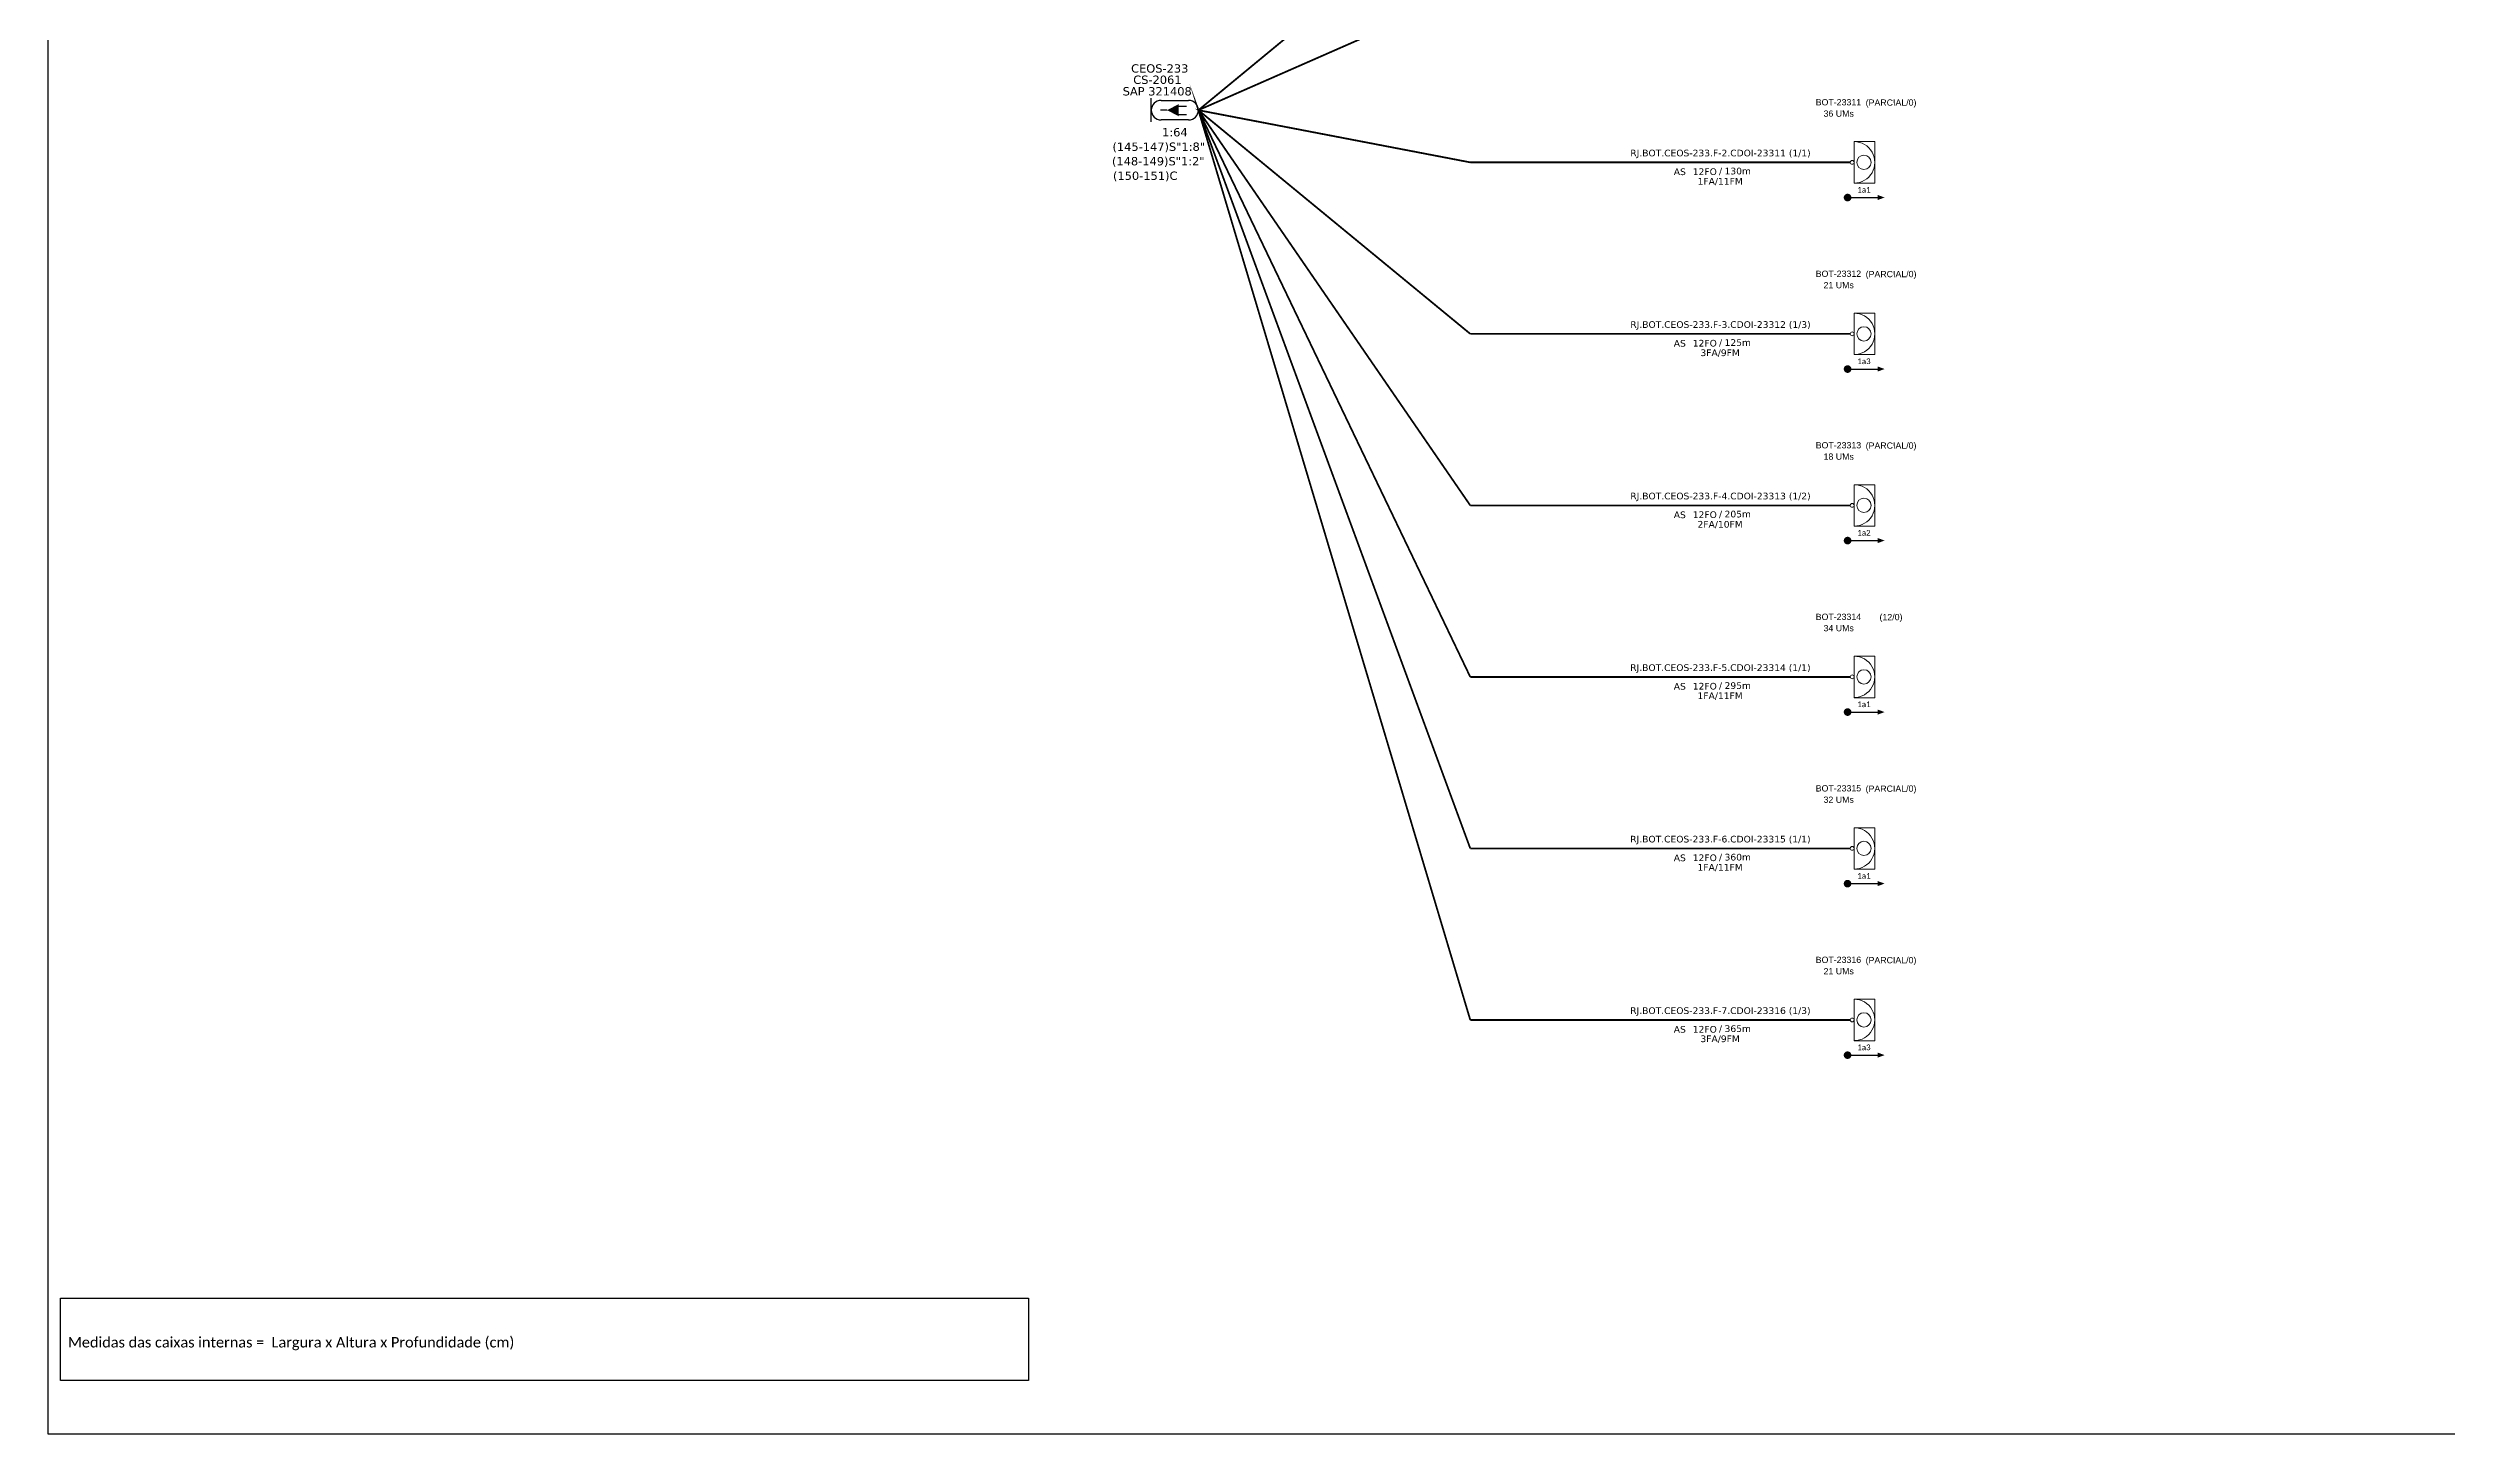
# Model space of a CAD drawing. Header units: metres. Extents: x -425 to 416, y -480 to 114.
# Drawn here: x -424.7 to -36.1, y -480 to -255.6 of the extents above; entities that cross this region are included whole.
import ezdxf
from ezdxf.enums import TextEntityAlignment as Align

# ---------------------------------------------------------------- set-up
doc = ezdxf.new("R2010")
doc.units = ezdxf.units.M
doc.layers.add("20.0-LEGENDA DOS CDO'S", color=1, linetype='Continuous', lineweight=0)
doc.layers.add('40.1-ETIQUETAS', color=1, linetype='Continuous', lineweight=20)
for name, color, linetype in [('20.4-CEOS', 1, 'Continuous'), ('CAP a instalar', 1, 'Continuous'), ('SETA', 7, 'Continuous')]:
    doc.layers.add(name, color=color, linetype=linetype)
doc.styles.add('ARIAL', font='arial.ttf')
doc.styles.add('siredit', font='verdana.ttf')
doc.styles.get("Standard").update_dxf_attribs({"font": 'arial.ttf'})
doc.styles.add('WMF-Calibri0', font='calibri.ttf')
doc.linetypes.add('FENCELINE1', pattern='A,0.25,-0.1,[133,ltypeshp.shx,S=0.1,R=0,X=-0.1,Y=0],-0.1,1', length=1.45)

# ---------------------------------------------------------------- blocks, each defined once
blk = doc.blocks.new('CEOS_RP_CT_DRT')
at = {"layer": '20.4-CEOS', "color": 0}
for p, q in [((-4.54, 1.19), (-1.19, 1.19)), ((-1.19, -1.19), (-4.54, -1.19))]:
    blk.add_line(p, q, dxfattribs=at)
for points in [[(-5.73, -1.43), (-5.73, 1.44)], [(-3.79, 0), (-4.59, 0)], [(-2.47, 0.48), (-1.45, 0.48)], [(-2.47, -0.52), (-1.45, -0.52)]]:
    blk.add_lwpolyline(points, dxfattribs=at)
blk.add_lwpolyline([(-3.79, 0, 0, 1.47, 0), (-2.41, 0, 1.47, 1.47, 0)], format="xyseb", dxfattribs=at)
for centre, start, end in [((-4.54, 0), 90, 270), ((-1.19, 0), 270, 90)]:
    blk.add_arc(centre, 1.19, start, end, dxfattribs=at)
at = {"layer": '20.4-CEOS', "color": 7, "style": 'siredit'}
for tag, p in [('Nº_DA_CEOS', (-2.86, 5.6)), ('LOCAL', (-2.86, 4.24)), ('SAP', (-2.86, 2.78)), ('RACIO_SPLITAGEM', (-2.86, -1.88)), ('FIBRAS_SPLITTER', (-2.86, -3.58)), ('FIBRAS_TOP_C', (-2.86, -5.08)), ('RESERVA_FINAIS', (-2.86, -6.39))]:
    blk.add_attdef(tag, text='', height=1.01, dxfattribs=at).set_placement(p, align=Align.TOP_CENTER)
blk = doc.blocks.new('CDOE-TEXTO PADRÃO')
at = {"layer": "20.0-LEGENDA DOS CDO'S", "color": 0, "style": 'ARIAL'}
for tag, p in [('CDO_N', (0.49, 7.39)), ('SAP', (0.51, 1.67)), ('CORDOALHA', (0.5, 4.33)), ('SPLITER_1', (0.59, -0.91)), ('(XX-XX_F)S', (0.54, -8.29)), ('SPLITER_2', (0.6, -3.55)), ('(XX-XX_L)S', (0.55, -10.83)), ('UMS', (0.55, -13.15))]:
    blk.add_attdef(tag, p, '', height=1.7, rotation=0.11799, dxfattribs=at)
blk.add_attdef('FIBRAS_UTILIZADAS', text='', height=1.7, rotation=0.11799, dxfattribs=at).set_placement((19.77, 7.43), align=Align.CENTER)
blk = doc.blocks.new('ETIQUETA_RS5F')
at = {"layer": '40.1-ETIQUETAS', "color": 0, "style": 'siredit'}
blk.add_text('/', height=1.5, dxfattribs=at).set_placement((1.55, -1.95), align=Align.MIDDLE_RIGHT)
for tag, p in [('ETIQUETA_R_SECUNDARIA', (1.18, 2.1)), ('ETIQUETA_R_PRIMARIA', (1.18, 4.1)), ('F_ATIVAS/F_MORTAS', (1.11, -4.24))]:
    blk.add_attdef(tag, text='', height=1.5, dxfattribs=at).set_placement(p, align=Align.MIDDLE_CENTER)
for tag, p in [('TIPO_CABO', (-6.62, -2.12)), ('CAP_CABO', (0.37, -2.09))]:
    blk.add_attdef(tag, text='', height=1.5, dxfattribs=at).set_placement(p, align=Align.MIDDLE_RIGHT)
blk.add_attdef('METROS', text='', height=1.5, dxfattribs=at).set_placement((2.11, -1.95), align=Align.MIDDLE_LEFT)
for tag, p in [('FUSÃO_1', (0.82, -8.39)), ('FUSÃO_2', (0.82, -10.6)), ('FUSÃO_3', (0.82, -12.93)), ('FUSÃO_4', (0.82, -15.14)), ('FUSÃO_5', (0.82, -17.16))]:
    blk.add_attdef(tag, text='', height=1.5, dxfattribs=at).set_placement(p, align=Align.CENTER)

msp = doc.modelspace()

# ---------------------------------------------------------------- linework, layer by layer
at = {"color": 7}
msp.add_lwpolyline([(-424.68, -479.97), (416.32, -479.97), (416.32, 114.03), (-424.68, 114.03)], close=True, dxfattribs=at)
at = {"const_width": 0.616}
for points in [[(-133.61, -279.77, 1), (-132.99, -279.77, 1)], [(-133.61, -307.54, 1), (-132.99, -307.54, 1)], [(-133.61, -335.31, 1), (-132.99, -335.31, 1)], [(-133.61, -363.08, 1), (-132.99, -363.08, 1)], [(-133.61, -390.86, 1), (-133, -390.86, 1)], [(-133.61, -418.63, 1), (-133, -418.63, 1)]]:
    msp.add_lwpolyline(points, format="xyb", close=True, dxfattribs=at)
at = {"color": 0}
msp.add_lwpolyline([(-422.67, -457.97), (-265.92, -457.97), (-265.92, -471.33), (-422.67, -471.33)], close=True, dxfattribs=at)
at = {"layer": '40.1-ETIQUETAS', "color": 252, "true_color": 0x939598}
for points in [[(-132.24, -270.71), (-128.89, -270.71), (-128.89, -277.43), (-132.24, -277.43)], [(-132.24, -298.48), (-128.89, -298.48), (-128.89, -305.2), (-132.24, -305.2)], [(-132.24, -326.26), (-128.89, -326.26), (-128.89, -332.98), (-132.24, -332.98)], [(-132.25, -381.8), (-128.89, -381.8), (-128.89, -388.52), (-132.25, -388.52)], [(-132.25, -409.57), (-128.89, -409.57), (-128.89, -416.29), (-132.25, -416.29)]]:
    msp.add_lwpolyline(points, close=True, dxfattribs=at)
at = {"layer": '40.1-ETIQUETAS', "color": 1}
msp.add_lwpolyline([(-132.25, -354.03), (-128.89, -354.03), (-128.89, -360.75), (-132.25, -360.75)], close=True, dxfattribs=at)
at = {"layer": '40.1-ETIQUETAS', "color": 252, "true_color": 0x939598}
for centre, major_axis, start_param, end_param in [((-132.24, -274.07), (-2.37, 2.37), 2.356194, 5.497787), ((-132.55, -274.07), (-0.219, 0.219), 2.356194490191767, 8.639379797371353), ((-130.65, -274.07), (0.818, 0.818), 3.926991, 10.210176), ((-132.24, -301.84), (-2.37, 2.37), 2.356194, 5.497787), ((-132.55, -301.84), (-0.219, 0.219), 2.356194490191767, 8.639379797371353), ((-130.65, -301.84), (0.818, 0.818), 3.926991, 10.210176), ((-132.24, -329.61), (-2.37, 2.37), 2.356194, 5.497787), ((-132.56, -329.61), (-0.219, 0.219), 2.356194490191767, 8.639379797371353), ((-130.65, -329.61), (0.818, 0.818), 3.926991, 10.210176), ((-132.25, -385.15), (-2.37, 2.37), 2.356194, 5.497787), ((-130.65, -385.15), (0.818, 0.818), 3.926991, 10.210176), ((-132.56, -385.15), (-0.219, 0.219), 2.356194490191767, 8.639379797371353), ((-132.25, -412.92), (-2.37, 2.37), 2.356194, 5.497787), ((-130.65, -412.92), (0.818, 0.818), 3.926991, 10.210176), ((-132.56, -412.93), (-0.219, 0.219), 2.356194490191767, 8.639379797371353)]:
    msp.add_ellipse(centre, major_axis=major_axis, ratio=1, start_param=start_param, end_param=end_param, dxfattribs=at)
at = {"layer": '40.1-ETIQUETAS', "color": 1}
for centre, major_axis, start_param, end_param in [((-132.56, -357.38), (-0.219, 0.219), 2.356194490191767, 8.639379797371353), ((-132.25, -357.38), (-2.37, 2.37), 2.356194, 5.497787), ((-130.65, -357.38), (0.818, 0.818), 3.926991, 10.210176)]:
    msp.add_ellipse(centre, major_axis=major_axis, ratio=1, start_param=start_param, end_param=end_param, dxfattribs=at)
at = {"layer": 'CAP a instalar', "color": 7, "linetype": 'FENCELINE1', "ltscale": 7, "const_width": 0.288}
msp.add_lwpolyline([(-238.41, -265.62), (-181.32, -218.52)], dxfattribs=at)
at = {"layer": 'CAP a instalar', "color": 251, "linetype": 'FENCELINE1', "ltscale": 7, "true_color": 0x636466, "const_width": 0.288}
for points in [[(-194.39, -246.29), (-238.41, -265.62)], [(-194.39, -301.84), (-238.41, -265.62), (-194.39, -274.07)], [(-194.39, -274.07), (-132.86, -274.07)], [(-194.39, -301.84), (-132.87, -301.84)], [(-194.39, -329.62), (-132.87, -329.62)], [(-194.39, -385.16), (-132.87, -385.16)], [(-194.39, -412.93), (-132.87, -412.93)]]:
    msp.add_lwpolyline(points, dxfattribs=at)
at = {"layer": 'CAP a instalar', "color": 251, "linetype": 'FENCELINE1', "ltscale": 0.35, "true_color": 0x636466, "const_width": 0.288}
msp.add_lwpolyline([(-194.39, -412.93), (-238.41, -265.62), (-194.39, -385.16)], dxfattribs=at)
at = {"layer": 'CAP a instalar', "color": 1, "linetype": 'FENCELINE1', "ltscale": 7, "const_width": 0.288}
for points in [[(-194.39, -357.39), (-238.41, -265.62), (-238.41, -265.62)], [(-194.39, -357.39), (-132.87, -357.39)]]:
    msp.add_lwpolyline(points, dxfattribs=at)
at = {"layer": 'CAP a instalar', "color": 252, "linetype": 'FENCELINE1', "ltscale": 7, "const_width": 0.288}
msp.add_lwpolyline([(-238.41, -265.62), (-194.39, -329.62)], dxfattribs=at)
at = {"layer": 'SETA'}
for points in [[(-133.3, -279.77), (-128, -279.77)], [(-133.3, -307.54), (-128, -307.54)], [(-133.3, -335.31), (-128, -335.31)], [(-133.3, -363.08), (-128, -363.08)], [(-133.3, -390.86), (-128, -390.86)], [(-133.3, -418.63), (-128, -418.63)]]:
    msp.add_lwpolyline(points, dxfattribs=at)
for points in [[(-128.43, -279.35), (-127.3, -279.76), (-128.43, -280.17)], [(-128.43, -307.12), (-127.3, -307.53), (-128.43, -307.94)], [(-128.43, -334.89), (-127.3, -335.3), (-128.43, -335.72)], [(-128.43, -362.67), (-127.3, -363.08), (-128.43, -363.49)], [(-128.43, -390.44), (-127.3, -390.85), (-128.43, -391.26)], [(-128.43, -418.21), (-127.3, -418.62), (-128.43, -419.03)]]:
    msp.add_solid(points, dxfattribs=at)

# ---------------------------------------------------------------- block references
at = {"layer": '20.4-CEOS', "color": 5}
ref = msp.add_blockref('CEOS_RP_CT_DRT', (-238.41, -265.62), dxfattribs=dict(at, xscale=1.332613050320187, yscale=1.332613050320187, zscale=1.332613050320187))
ref.add_attrib('Nº_DA_CEOS', 'CEOS-233', dxfattribs={"color": 5, "height": 1.346, "style": 'siredit'}).set_placement((-244.67, -258.19), align=Align.TOP_CENTER)
ref.add_attrib('LOCAL', 'CS-2061', dxfattribs={"color": 5, "height": 1.346, "style": 'siredit'}).set_placement((-245.05, -260.02), align=Align.TOP_CENTER)
ref.add_attrib('SAP', 'SAP 321408', dxfattribs={"color": 5, "height": 1.346, "style": 'siredit'}).set_placement((-245.08, -261.89), align=Align.TOP_CENTER)
ref.add_attrib('RACIO_SPLITAGEM', '1:64', dxfattribs={"color": 5, "height": 1.346, "style": 'siredit'}).set_placement((-242.22, -268.52), align=Align.TOP_CENTER)
ref.add_attrib('FIBRAS_SPLITTER', '(145-147)S"1:8"', dxfattribs={"color": 5, "height": 1.3455, "style": 'siredit'}).set_placement((-244.83, -270.86), align=Align.TOP_CENTER)
ref.add_attrib('FIBRAS_TOP_C', '(148-149)S"1:2"', dxfattribs={"color": 5, "height": 1.3455, "style": 'siredit'}).set_placement((-244.91, -273.21), align=Align.TOP_CENTER)
ref.add_attrib('RESERVA_FINAIS', '(150-151)C', dxfattribs={"color": 5, "height": 1.346, "style": 'siredit'}).set_placement((-247.02, -275.56), align=Align.TOP_CENTER)
at = {"layer": '40.1-ETIQUETAS', "color": 252, "true_color": 0x939598}
ref = msp.add_blockref('CDOE-TEXTO PADRÃO', (-132.85, -271.67), dxfattribs=dict(at, xscale=0.5992137593061494, yscale=0.5992137593061494, zscale=0.5992137593061494))
ref.add_attrib('CDO_N', 'BOT-23311', (-138.46, -264.85), dxfattribs={"layer": "20.0-LEGENDA DOS CDO'S", "color": 0, "height": 1.019, "rotation": 0.118, "style": 'ARIAL'})
ref.add_attrib('CORDOALHA', '36 UMs', (-137.19, -266.69), dxfattribs={"layer": "20.0-LEGENDA DOS CDO'S", "color": 0, "height": 1.019, "rotation": 0.118, "style": 'ARIAL'})
ref.add_attrib('FIBRAS_UTILIZADAS', '       (PARCIAL/0)', dxfattribs={"layer": "20.0-LEGENDA DOS CDO'S", "color": 0, "height": 1.0186, "rotation": 0.118, "style": 'ARIAL'}).set_placement((-127.64, -264.9), align=Align.CENTER)
ref = msp.add_blockref('CDOE-TEXTO PADRÃO', (-132.86, -299.45), dxfattribs=dict(at, xscale=0.5992137593061494, yscale=0.5992137593061494, zscale=0.5992137593061494))
ref.add_attrib('CDO_N', 'BOT-23312', (-138.46, -292.62), dxfattribs={"layer": "20.0-LEGENDA DOS CDO'S", "color": 0, "height": 1.019, "rotation": 0.118, "style": 'ARIAL'})
ref.add_attrib('CORDOALHA', '21 UMs', (-137.19, -294.46), dxfattribs={"layer": "20.0-LEGENDA DOS CDO'S", "color": 0, "height": 1.019, "rotation": 0.118, "style": 'ARIAL'})
ref.add_attrib('FIBRAS_UTILIZADAS', '       (PARCIAL/0)', dxfattribs={"layer": "20.0-LEGENDA DOS CDO'S", "color": 0, "height": 1.0186, "rotation": 0.118, "style": 'ARIAL'}).set_placement((-127.64, -292.67), align=Align.CENTER)
ref = msp.add_blockref('CDOE-TEXTO PADRÃO', (-132.86, -327.22), dxfattribs=dict(at, xscale=0.5992137593061494, yscale=0.5992137593061494, zscale=0.5992137593061494))
ref.add_attrib('CDO_N', 'BOT-23313', (-138.46, -320.39), dxfattribs={"layer": "20.0-LEGENDA DOS CDO'S", "color": 0, "height": 1.019, "rotation": 0.118, "style": 'ARIAL'})
ref.add_attrib('CORDOALHA', '18 UMs', (-137.19, -322.23), dxfattribs={"layer": "20.0-LEGENDA DOS CDO'S", "color": 0, "height": 1.019, "rotation": 0.118, "style": 'ARIAL'})
ref.add_attrib('FIBRAS_UTILIZADAS', '       (PARCIAL/0)', dxfattribs={"layer": "20.0-LEGENDA DOS CDO'S", "color": 0, "height": 1.0186, "rotation": 0.118, "style": 'ARIAL'}).set_placement((-127.64, -320.44), align=Align.CENTER)
at = {"layer": '40.1-ETIQUETAS', "color": 1}
ref = msp.add_blockref('CDOE-TEXTO PADRÃO', (-132.86, -354.99), dxfattribs=dict(at, xscale=0.5992137593061494, yscale=0.5992137593061494, zscale=0.5992137593061494))
ref.add_attrib('CDO_N', 'BOT-23314', (-138.46, -348.17), dxfattribs={"layer": "20.0-LEGENDA DOS CDO'S", "color": 0, "height": 1.019, "rotation": 0.118, "style": 'ARIAL'})
ref.add_attrib('CORDOALHA', '34 UMs', (-137.19, -350), dxfattribs={"layer": "20.0-LEGENDA DOS CDO'S", "color": 0, "height": 1.019, "rotation": 0.118, "style": 'ARIAL'})
ref.add_attrib('FIBRAS_UTILIZADAS', '       (12/0)', dxfattribs={"layer": "20.0-LEGENDA DOS CDO'S", "color": 0, "height": 1.0186, "rotation": 0.118, "style": 'ARIAL'}).set_placement((-127.65, -348.21), align=Align.CENTER)
at = {"layer": '40.1-ETIQUETAS', "color": 252, "true_color": 0x939598}
ref = msp.add_blockref('CDOE-TEXTO PADRÃO', (-132.86, -382.76), dxfattribs=dict(at, xscale=0.5992137593061494, yscale=0.5992137593061494, zscale=0.5992137593061494))
ref.add_attrib('CDO_N', 'BOT-23315', (-138.46, -375.94), dxfattribs={"layer": "20.0-LEGENDA DOS CDO'S", "color": 0, "height": 1.019, "rotation": 0.118, "style": 'ARIAL'})
ref.add_attrib('CORDOALHA', '32 UMs', (-137.19, -377.78), dxfattribs={"layer": "20.0-LEGENDA DOS CDO'S", "color": 0, "height": 1.019, "rotation": 0.118, "style": 'ARIAL'})
ref.add_attrib('FIBRAS_UTILIZADAS', '       (PARCIAL/0)', dxfattribs={"layer": "20.0-LEGENDA DOS CDO'S", "color": 0, "height": 1.0186, "rotation": 0.118, "style": 'ARIAL'}).set_placement((-127.65, -375.99), align=Align.CENTER)
ref = msp.add_blockref('CDOE-TEXTO PADRÃO', (-132.86, -410.53), dxfattribs=dict(at, xscale=0.5992137593061494, yscale=0.5992137593061494, zscale=0.5992137593061494))
ref.add_attrib('CDO_N', 'BOT-23316', (-138.46, -403.71), dxfattribs={"layer": "20.0-LEGENDA DOS CDO'S", "color": 0, "height": 1.019, "rotation": 0.118, "style": 'ARIAL'})
ref.add_attrib('CORDOALHA', '21 UMs', (-137.19, -405.55), dxfattribs={"layer": "20.0-LEGENDA DOS CDO'S", "color": 0, "height": 1.019, "rotation": 0.118, "style": 'ARIAL'})
ref.add_attrib('FIBRAS_UTILIZADAS', '       (PARCIAL/0)', dxfattribs={"layer": "20.0-LEGENDA DOS CDO'S", "color": 0, "height": 1.0186, "rotation": 0.118, "style": 'ARIAL'}).set_placement((-127.65, -403.76), align=Align.CENTER)
at = {"layer": 'CAP a instalar', "color": 252, "linetype": 'FENCELINE1', "ltscale": 5, "true_color": 0x939598}
ref = msp.add_blockref('ETIQUETA_RS5F', (-154.73, -274.07), dxfattribs=dict(at, xscale=0.7190564998036129, yscale=0.7190564998036129, zscale=0.7190564998036129))
ref.add_attrib('ETIQUETA_R_SECUNDARIA', 'RJ.BOT.CEOS-233.F-2.CDOI-23311 (1/1)', dxfattribs={"layer": '40.1-ETIQUETAS', "color": 0, "height": 1.0786, "style": 'siredit'}).set_placement((-153.88, -272.56), align=Align.MIDDLE_CENTER)
ref.add_attrib('TIPO_CABO', 'AS', dxfattribs={"layer": '40.1-ETIQUETAS', "color": 0, "height": 1.079, "style": 'siredit'}).set_placement((-159.49, -275.59), align=Align.MIDDLE_RIGHT)
ref.add_attrib('CAP_CABO', '12FO', dxfattribs={"layer": '40.1-ETIQUETAS', "color": 0, "height": 1.079, "style": 'siredit'}).set_placement((-154.47, -275.58), align=Align.MIDDLE_RIGHT)
ref.add_attrib('METROS', '130m', dxfattribs={"layer": '40.1-ETIQUETAS', "color": 0, "height": 1.079, "style": 'siredit'}).set_placement((-153.22, -275.48), align=Align.MIDDLE_LEFT)
ref.add_attrib('F_ATIVAS/F_MORTAS', '1FA/11FM', dxfattribs={"layer": '40.1-ETIQUETAS', "color": 0, "height": 1.079, "style": 'siredit'}).set_placement((-153.93, -277.13), align=Align.MIDDLE_CENTER)
ref = msp.add_blockref('ETIQUETA_RS5F', (-154.73, -301.84), dxfattribs=dict(at, xscale=0.7190564998036129, yscale=0.7190564998036129, zscale=0.7190564998036129))
ref.add_attrib('ETIQUETA_R_SECUNDARIA', 'RJ.BOT.CEOS-233.F-3.CDOI-23312 (1/3)', dxfattribs={"layer": '40.1-ETIQUETAS', "color": 0, "height": 1.0786, "style": 'siredit'}).set_placement((-153.88, -300.33), align=Align.MIDDLE_CENTER)
ref.add_attrib('TIPO_CABO', 'AS', dxfattribs={"layer": '40.1-ETIQUETAS', "color": 0, "height": 1.079, "style": 'siredit'}).set_placement((-159.49, -303.37), align=Align.MIDDLE_RIGHT)
ref.add_attrib('CAP_CABO', '12FO', dxfattribs={"layer": '40.1-ETIQUETAS', "color": 0, "height": 1.079, "style": 'siredit'}).set_placement((-154.47, -303.35), align=Align.MIDDLE_RIGHT)
ref.add_attrib('METROS', '125m', dxfattribs={"layer": '40.1-ETIQUETAS', "color": 0, "height": 1.079, "style": 'siredit'}).set_placement((-153.22, -303.25), align=Align.MIDDLE_LEFT)
ref.add_attrib('F_ATIVAS/F_MORTAS', '3FA/9FM', dxfattribs={"layer": '40.1-ETIQUETAS', "color": 0, "height": 1.079, "style": 'siredit'}).set_placement((-153.94, -304.9), align=Align.MIDDLE_CENTER)
ref = msp.add_blockref('ETIQUETA_RS5F', (-154.74, -329.62), dxfattribs=dict(at, xscale=0.7190564998036129, yscale=0.7190564998036129, zscale=0.7190564998036129))
ref.add_attrib('ETIQUETA_R_SECUNDARIA', 'RJ.BOT.CEOS-233.F-4.CDOI-23313 (1/2)', dxfattribs={"layer": '40.1-ETIQUETAS', "color": 0, "height": 1.0786, "style": 'siredit'}).set_placement((-153.88, -328.1), align=Align.MIDDLE_CENTER)
ref.add_attrib('TIPO_CABO', 'AS', dxfattribs={"layer": '40.1-ETIQUETAS', "color": 0, "height": 1.079, "style": 'siredit'}).set_placement((-159.49, -331.14), align=Align.MIDDLE_RIGHT)
ref.add_attrib('CAP_CABO', '12FO', dxfattribs={"layer": '40.1-ETIQUETAS', "color": 0, "height": 1.079, "style": 'siredit'}).set_placement((-154.47, -331.12), align=Align.MIDDLE_RIGHT)
ref.add_attrib('METROS', '205m', dxfattribs={"layer": '40.1-ETIQUETAS', "color": 0, "height": 1.079, "style": 'siredit'}).set_placement((-153.22, -331.02), align=Align.MIDDLE_LEFT)
ref.add_attrib('F_ATIVAS/F_MORTAS', '2FA/10FM', dxfattribs={"layer": '40.1-ETIQUETAS', "color": 0, "height": 1.079, "style": 'siredit'}).set_placement((-153.94, -332.67), align=Align.MIDDLE_CENTER)
at = {"layer": 'CAP a instalar', "color": 1, "linetype": 'FENCELINE1', "ltscale": 5}
ref = msp.add_blockref('ETIQUETA_RS5F', (-154.74, -357.39), dxfattribs=dict(at, xscale=0.7190564998036129, yscale=0.7190564998036129, zscale=0.7190564998036129))
ref.add_attrib('ETIQUETA_R_SECUNDARIA', 'RJ.BOT.CEOS-233.F-5.CDOI-23314 (1/1)', dxfattribs={"layer": '40.1-ETIQUETAS', "color": 0, "height": 1.0786, "style": 'siredit'}).set_placement((-153.89, -355.88), align=Align.MIDDLE_CENTER)
ref.add_attrib('TIPO_CABO', 'AS', dxfattribs={"layer": '40.1-ETIQUETAS', "color": 0, "height": 1.079, "style": 'siredit'}).set_placement((-159.49, -358.91), align=Align.MIDDLE_RIGHT)
ref.add_attrib('CAP_CABO', '12FO', dxfattribs={"layer": '40.1-ETIQUETAS', "color": 0, "height": 1.079, "style": 'siredit'}).set_placement((-154.47, -358.89), align=Align.MIDDLE_RIGHT)
ref.add_attrib('METROS', '295m', dxfattribs={"layer": '40.1-ETIQUETAS', "color": 0, "height": 1.079, "style": 'siredit'}).set_placement((-153.22, -358.79), align=Align.MIDDLE_LEFT)
ref.add_attrib('F_ATIVAS/F_MORTAS', '1FA/11FM', dxfattribs={"layer": '40.1-ETIQUETAS', "color": 0, "height": 1.079, "style": 'siredit'}).set_placement((-153.94, -360.44), align=Align.MIDDLE_CENTER)
at = {"layer": 'CAP a instalar', "color": 252, "linetype": 'FENCELINE1', "ltscale": 5, "true_color": 0x939598}
ref = msp.add_blockref('ETIQUETA_RS5F', (-154.74, -385.16), dxfattribs=dict(at, xscale=0.7190564998036129, yscale=0.7190564998036129, zscale=0.7190564998036129))
ref.add_attrib('ETIQUETA_R_SECUNDARIA', 'RJ.BOT.CEOS-233.F-6.CDOI-23315 (1/1)', dxfattribs={"layer": '40.1-ETIQUETAS', "color": 0, "height": 1.0786, "style": 'siredit'}).set_placement((-153.89, -383.65), align=Align.MIDDLE_CENTER)
ref.add_attrib('TIPO_CABO', 'AS', dxfattribs={"layer": '40.1-ETIQUETAS', "color": 0, "height": 1.079, "style": 'siredit'}).set_placement((-159.49, -386.68), align=Align.MIDDLE_RIGHT)
ref.add_attrib('CAP_CABO', '12FO', dxfattribs={"layer": '40.1-ETIQUETAS', "color": 0, "height": 1.079, "style": 'siredit'}).set_placement((-154.47, -386.67), align=Align.MIDDLE_RIGHT)
ref.add_attrib('METROS', '360m', dxfattribs={"layer": '40.1-ETIQUETAS', "color": 0, "height": 1.079, "style": 'siredit'}).set_placement((-153.22, -386.57), align=Align.MIDDLE_LEFT)
ref.add_attrib('F_ATIVAS/F_MORTAS', '1FA/11FM', dxfattribs={"layer": '40.1-ETIQUETAS', "color": 0, "height": 1.079, "style": 'siredit'}).set_placement((-153.94, -388.21), align=Align.MIDDLE_CENTER)
ref = msp.add_blockref('ETIQUETA_RS5F', (-154.74, -412.93), dxfattribs=dict(at, xscale=0.7190564998036129, yscale=0.7190564998036129, zscale=0.7190564998036129))
ref.add_attrib('ETIQUETA_R_SECUNDARIA', 'RJ.BOT.CEOS-233.F-7.CDOI-23316 (1/3)', dxfattribs={"layer": '40.1-ETIQUETAS', "color": 0, "height": 1.0786, "style": 'siredit'}).set_placement((-153.89, -411.42), align=Align.MIDDLE_CENTER)
ref.add_attrib('TIPO_CABO', 'AS', dxfattribs={"layer": '40.1-ETIQUETAS', "color": 0, "height": 1.079, "style": 'siredit'}).set_placement((-159.49, -414.45), align=Align.MIDDLE_RIGHT)
ref.add_attrib('CAP_CABO', '12FO', dxfattribs={"layer": '40.1-ETIQUETAS', "color": 0, "height": 1.079, "style": 'siredit'}).set_placement((-154.47, -414.44), align=Align.MIDDLE_RIGHT)
ref.add_attrib('METROS', '365m', dxfattribs={"layer": '40.1-ETIQUETAS', "color": 0, "height": 1.079, "style": 'siredit'}).set_placement((-153.22, -414.34), align=Align.MIDDLE_LEFT)
ref.add_attrib('F_ATIVAS/F_MORTAS', '3FA/9FM', dxfattribs={"layer": '40.1-ETIQUETAS', "color": 0, "height": 1.079, "style": 'siredit'}).set_placement((-153.94, -415.98), align=Align.MIDDLE_CENTER)

# ---------------------------------------------------------------- texts
at = {"char_height": 0.9247, "width": 15.6331, "attachment_point": 5}
for s, insert in [('{\\fCalibri|b0|i0|c0|p34;\\C7;1a1}', (-130.65, -278.51)), ('\\C7;\\fCalibri|b0|i0|c0|p34;1a3', (-130.65, -306.28)), ('\\C7;\\fCalibri|b0|i0|c0|p34;1a2', (-130.65, -334.05)), ('\\C7;\\fCalibri|b0|i0|c0|p34;1a1', (-130.65, -361.82)), ('\\C7;\\fCalibri|b0|i0|c0|p34;1a1', (-130.65, -389.6)), ('\\C7;\\fCalibri|b0|i0|c0|p34;1a3', (-130.65, -417.37))]:
    msp.add_mtext(s, dxfattribs=dict(at, insert=insert))
at = {"insert": (-421.45, -464.27), "char_height": 1.69, "width": 156.1458, "attachment_point": 1, "style": 'WMF-Calibri0'}
msp.add_mtext('Medidas das caixas internas =  Largura x Altura x Profundidade (cm)', dxfattribs=at)

doc.saveas('drawing.dxf')
